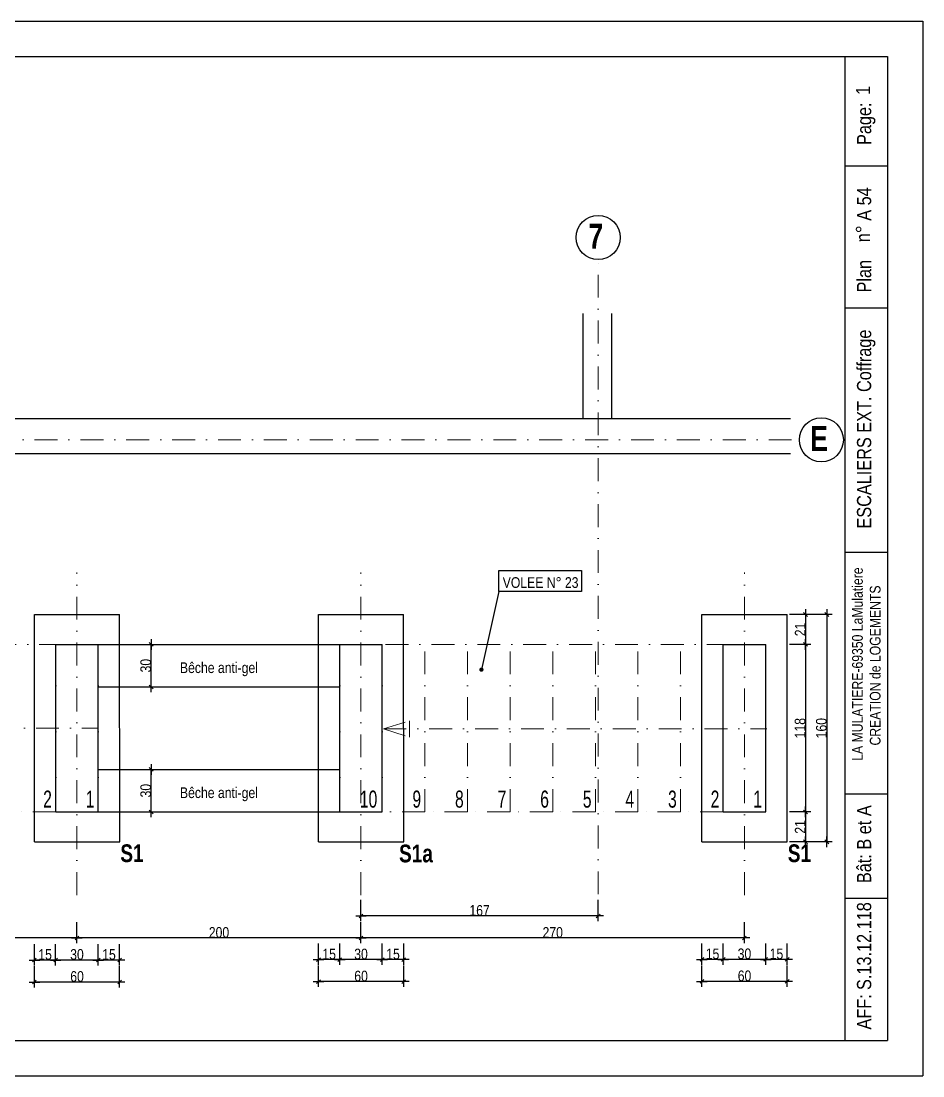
# Model space of a CAD drawing. Header units: centimetres. Extents: x 40138 to 55380, y -25189 to -21608.
# Drawn here: x 43721 to 44991, y -23093 to -21608 of the extents above; entities that cross this region are included whole.
import ezdxf
from ezdxf.enums import TextEntityAlignment as Align

# ---------------------------------------------------------------- set-up
doc = ezdxf.new("R2010")
doc.units = ezdxf.units.CM
doc.header["$LTSCALE"] = 25.4
doc.header["$PDMODE"] = 1
doc.header["$PDSIZE"] = -2
doc.linetypes.add('TIRETPTX2', pattern=[50.8, 25.4, -12.7, 0, -12.7])
for name, color, linetype in [('01_cote_gen', 4, 'Continuous'), ('01_fenetres', 171, 'Continuous'), ('01_linteaux', 2, 'Continuous'), ('01_texte', 230, 'Continuous'), ('AA_COTES', 2, 'Continuous')]:
    doc.layers.add(name, color=color, linetype=linetype)
doc.layers.add('01_tram_axes', color=2, linetype='TIRETPTX2', lineweight=9)
doc.styles.add('ARIAL NA', font='ARIALN.TTF')
doc.styles.add('Arial Narrow', font='ARIALN.TTF')
doc.styles.add('impact', font='impact.ttf')
doc.styles.add('STYLE2', font='ARIALN.TTF')
doc.dimstyles.new('JB25', dxfattribs={"dimscale": 0.1, "dimtxt": 150, "dimasz": 15, "dimexe": 0.1, "dimexo": 0.1, "dimgap": 0.09, "dimtad": 1, "dimdec": 1, "dimlfac": 0.5, "dimdsep": 46, "dimtxsty": 'STYLE2', "dimblk1": 'BOND_G', "dimblk2": 'BOND_D', "dimsah": 1, "dimcen": 1.5, "dimdle": 0.01, "dimse1": 1, "dimse2": 1, "dimclrd": 4, "dimclre": 2, "dimclrt": 6, "dimazin": 2, "dimtfac": 2.333333, "dimtdec": 1, "dimtix": 1, "dimtmove": 2, "dimatfit": 3, "dimldrblk": 'BOND_G', "dimfxl": 1, "dimtolj": 1, "dimtzin": 0, "dimarcsym": 0})

# ---------------------------------------------------------------- blocks, each defined once
blk = doc.blocks.new('BOND_G')
at = {"layer": 'AA_COTES', "color": 0}
for p, q in [((0, -5), (0, 15)), ((5, 0), (-5, 0)), ((1.77, 1.77), (-1.77, -1.77))]:
    blk.add_line(p, q, dxfattribs=at)
blk = doc.blocks.new('BOND_D')
at = {"layer": 'AA_COTES', "color": 0}
for p, q in [((5, 0), (-5, 0)), ((-1.77, -1.77), (1.77, 1.77)), ((0, 5), (0, -15))]:
    blk.add_line(p, q, dxfattribs=at)
blk = doc.blocks.new('*D376')
at = {"layer": '01_cote_gen', "color": 4, "lineweight": -2, "ltscale": 0.1, "transparency": 16777216}
blk.add_line((43798.5, -22898.5), (43261.5, -22898.5), dxfattribs=at)
at = {"layer": 'Defpoints', "color": 0, "ltscale": 0.1, "transparency": 16777216}
for p in [(43800, -22838), (43260, -22875), (43260, -22898.5)]:
    blk.add_point(p, dxfattribs=at)
at = {"layer": '01_cote_gen', "color": 4, "lineweight": -2, "ltscale": 0.1, "transparency": 16777216, "xscale": 1.5, "yscale": 1.5, "zscale": 1.5, "rotation": 180}
blk.add_blockref('BOND_D', (43260, -22898.5), dxfattribs=at)
at = {"layer": '01_cote_gen', "color": 4, "lineweight": -2, "ltscale": 0.1, "transparency": 16777216, "xscale": 1.5, "yscale": 1.5, "zscale": 1.5}
blk.add_blockref('BOND_G', (43800, -22898.5), dxfattribs=at)
at = {"layer": '01_cote_gen', "color": 6, "ltscale": 0.1, "transparency": 16777216, "insert": (43530, -22890.8), "char_height": 15, "attachment_point": 5, "style": 'STYLE2'}
blk.add_mtext('\\A1;270', dxfattribs=at)
blk = doc.blocks.new('*D377')
at = {"layer": '01_cote_gen', "color": 4, "lineweight": -2, "ltscale": 0.1, "transparency": 16777216}
blk.add_line((44738.5, -22898.5), (44201.5, -22898.5), dxfattribs=at)
at = {"layer": 'Defpoints', "color": 0, "ltscale": 0.1, "transparency": 16777216}
for p in [(44200, -22838), (44740, -22838), (44200, -22898.5)]:
    blk.add_point(p, dxfattribs=at)
at = {"layer": '01_cote_gen', "color": 4, "lineweight": -2, "ltscale": 0.1, "transparency": 16777216, "xscale": 1.5, "yscale": 1.5, "zscale": 1.5, "rotation": 180}
blk.add_blockref('BOND_D', (44200, -22898.5), dxfattribs=at)
at = {"layer": '01_cote_gen', "color": 4, "lineweight": -2, "ltscale": 0.1, "transparency": 16777216, "xscale": 1.5, "yscale": 1.5, "zscale": 1.5}
blk.add_blockref('BOND_G', (44740, -22898.5), dxfattribs=at)
at = {"layer": '01_cote_gen', "color": 6, "ltscale": 0.1, "transparency": 16777216, "insert": (44470, -22890.8), "char_height": 15, "attachment_point": 5, "style": 'STYLE2'}
blk.add_mtext('\\A1;270', dxfattribs=at)
blk = doc.blocks.new('*D378')
at = {"layer": '01_cote_gen', "color": 4, "lineweight": -2, "ltscale": 0.1, "transparency": 16777216}
blk.add_line((44198.5, -22898.5), (43801.5, -22898.5), dxfattribs=at)
at = {"layer": 'Defpoints', "color": 0, "ltscale": 0.1, "transparency": 16777216}
for p in [(43800, -22838), (44200, -22838), (43800, -22898.5)]:
    blk.add_point(p, dxfattribs=at)
at = {"layer": '01_cote_gen', "color": 4, "lineweight": -2, "ltscale": 0.1, "transparency": 16777216, "xscale": 1.5, "yscale": 1.5, "zscale": 1.5, "rotation": 180}
blk.add_blockref('BOND_D', (43800, -22898.5), dxfattribs=at)
at = {"layer": '01_cote_gen', "color": 4, "lineweight": -2, "ltscale": 0.1, "transparency": 16777216, "xscale": 1.5, "yscale": 1.5, "zscale": 1.5}
blk.add_blockref('BOND_G', (44200, -22898.5), dxfattribs=at)
at = {"layer": '01_cote_gen', "color": 6, "ltscale": 0.1, "transparency": 16777216, "insert": (44000, -22890.8), "char_height": 15, "attachment_point": 5, "style": 'STYLE2'}
blk.add_mtext('\\A1;200', dxfattribs=at)
blk = doc.blocks.new('*D379')
at = {"layer": '01_cote_gen', "color": 4, "lineweight": -2, "ltscale": 0.1, "transparency": 16777216}
blk.add_line((44532.5, -22867.5), (44201.5, -22867.5), dxfattribs=at)
at = {"layer": 'Defpoints', "color": 0, "ltscale": 0.1, "transparency": 16777216}
for p in [(44200, -22838), (44534, -22836.9), (44200, -22867.5)]:
    blk.add_point(p, dxfattribs=at)
at = {"layer": '01_cote_gen', "color": 4, "lineweight": -2, "ltscale": 0.1, "transparency": 16777216, "xscale": 1.5, "yscale": 1.5, "zscale": 1.5, "rotation": 180}
blk.add_blockref('BOND_D', (44200, -22867.5), dxfattribs=at)
at = {"layer": '01_cote_gen', "color": 4, "lineweight": -2, "ltscale": 0.1, "transparency": 16777216, "xscale": 1.5, "yscale": 1.5, "zscale": 1.5}
blk.add_blockref('BOND_G', (44534, -22867.5), dxfattribs=at)
at = {"layer": '01_cote_gen', "color": 6, "ltscale": 0.1, "transparency": 16777216, "insert": (44367, -22859.8), "char_height": 15, "attachment_point": 5, "style": 'STYLE2'}
blk.add_mtext('\\A1;167', dxfattribs=at)
blk = doc.blocks.new('*D390')
at = {"layer": '01_cote_gen', "color": 4, "lineweight": -2, "ltscale": 0.1, "transparency": 16777216}
blk.add_line((43858.6, -22929.5), (43831.5, -22929.5), dxfattribs=at)
at = {"layer": 'Defpoints', "color": 0, "ltscale": 0.1, "transparency": 16777216}
for p in [(43830, -22644.5), (43860.1, -22644.5), (43830, -22929.5)]:
    blk.add_point(p, dxfattribs=at)
at = {"layer": '01_cote_gen', "color": 4, "lineweight": -2, "ltscale": 0.1, "transparency": 16777216, "xscale": 1.5, "yscale": 1.5, "zscale": 1.5, "rotation": 180}
blk.add_blockref('BOND_D', (43830, -22929.5), dxfattribs=at)
at = {"layer": '01_cote_gen', "color": 4, "lineweight": -2, "ltscale": 0.1, "transparency": 16777216, "xscale": 1.5, "yscale": 1.5, "zscale": 1.5}
blk.add_blockref('BOND_G', (43860.1, -22929.5), dxfattribs=at)
at = {"layer": '01_cote_gen', "color": 6, "ltscale": 0.1, "transparency": 16777216, "insert": (43845.1, -22921.8), "char_height": 15, "attachment_point": 5, "style": 'STYLE2'}
blk.add_mtext('\\A1;15', dxfattribs=at)
blk = doc.blocks.new('*D391')
at = {"layer": '01_cote_gen', "color": 4, "lineweight": -2, "ltscale": 0.1, "transparency": 16777216}
blk.add_line((43828.5, -22929.5), (43771.5, -22929.5), dxfattribs=at)
at = {"layer": 'Defpoints', "color": 0, "ltscale": 0.1, "transparency": 16777216}
for p in [(43770, -22674), (43830, -22674), (43770, -22929.5)]:
    blk.add_point(p, dxfattribs=at)
at = {"layer": '01_cote_gen', "color": 4, "lineweight": -2, "ltscale": 0.1, "transparency": 16777216, "xscale": 1.5, "yscale": 1.5, "zscale": 1.5, "rotation": 180}
blk.add_blockref('BOND_D', (43770, -22929.5), dxfattribs=at)
at = {"layer": '01_cote_gen', "color": 4, "lineweight": -2, "ltscale": 0.1, "transparency": 16777216, "xscale": 1.5, "yscale": 1.5, "zscale": 1.5}
blk.add_blockref('BOND_G', (43830, -22929.5), dxfattribs=at)
at = {"layer": '01_cote_gen', "color": 6, "ltscale": 0.1, "transparency": 16777216, "insert": (43800, -22921.8), "char_height": 15, "attachment_point": 5, "style": 'STYLE2'}
blk.add_mtext('\\A1;30', dxfattribs=at)
blk = doc.blocks.new('*D392')
at = {"layer": '01_cote_gen', "color": 4, "lineweight": -2, "ltscale": 0.1, "transparency": 16777216}
blk.add_line((43768.5, -22929.5), (43741.6, -22929.5), dxfattribs=at)
at = {"layer": 'Defpoints', "color": 0, "ltscale": 0.1, "transparency": 16777216}
for p in [(43740.1, -22603.1), (43770, -22603.1), (43740.1, -22929.5)]:
    blk.add_point(p, dxfattribs=at)
at = {"layer": '01_cote_gen', "color": 4, "lineweight": -2, "ltscale": 0.1, "transparency": 16777216, "xscale": 1.5, "yscale": 1.5, "zscale": 1.5, "rotation": 180}
blk.add_blockref('BOND_D', (43740.1, -22929.5), dxfattribs=at)
at = {"layer": '01_cote_gen', "color": 4, "lineweight": -2, "ltscale": 0.1, "transparency": 16777216, "xscale": 1.5, "yscale": 1.5, "zscale": 1.5}
blk.add_blockref('BOND_G', (43770, -22929.5), dxfattribs=at)
at = {"layer": '01_cote_gen', "color": 6, "ltscale": 0.1, "transparency": 16777216, "insert": (43755.1, -22921.8), "char_height": 15, "attachment_point": 5, "style": 'STYLE2'}
blk.add_mtext('\\A1;15', dxfattribs=at)
blk = doc.blocks.new('*D389')
at = {"layer": '01_cote_gen', "color": 4, "lineweight": -2, "ltscale": 0.1, "transparency": 16777216}
blk.add_line((43858.6, -22960.5), (43741.6, -22960.5), dxfattribs=at)
at = {"layer": 'Defpoints', "color": 0, "ltscale": 0.1, "transparency": 16777216}
for p in [(43740.1, -22937), (43860.1, -22937), (43740.1, -22960.5)]:
    blk.add_point(p, dxfattribs=at)
at = {"layer": '01_cote_gen', "color": 4, "lineweight": -2, "ltscale": 0.1, "transparency": 16777216, "xscale": 1.5, "yscale": 1.5, "zscale": 1.5, "rotation": 180}
blk.add_blockref('BOND_D', (43740.1, -22960.5), dxfattribs=at)
at = {"layer": '01_cote_gen', "color": 4, "lineweight": -2, "ltscale": 0.1, "transparency": 16777216, "xscale": 1.5, "yscale": 1.5, "zscale": 1.5}
blk.add_blockref('BOND_G', (43860.1, -22960.5), dxfattribs=at)
at = {"layer": '01_cote_gen', "color": 6, "ltscale": 0.1, "transparency": 16777216, "insert": (43800.1, -22952.8), "char_height": 15, "attachment_point": 5, "style": 'STYLE2'}
blk.add_mtext('\\A1;60', dxfattribs=at)
blk = doc.blocks.new('*D394')
at = {"layer": '01_cote_gen', "color": 4, "lineweight": -2, "ltscale": 0.1, "transparency": 16777216}
blk.add_line((44258.6, -22928.9), (44231.5, -22928.9), dxfattribs=at)
at = {"layer": 'Defpoints', "color": 0, "ltscale": 0.1, "transparency": 16777216}
for p in [(44230, -22643.9), (44260.1, -22643.9), (44230, -22928.9)]:
    blk.add_point(p, dxfattribs=at)
at = {"layer": '01_cote_gen', "color": 4, "lineweight": -2, "ltscale": 0.1, "transparency": 16777216, "xscale": 1.5, "yscale": 1.5, "zscale": 1.5, "rotation": 180}
blk.add_blockref('BOND_D', (44230, -22928.9), dxfattribs=at)
at = {"layer": '01_cote_gen', "color": 4, "lineweight": -2, "ltscale": 0.1, "transparency": 16777216, "xscale": 1.5, "yscale": 1.5, "zscale": 1.5}
blk.add_blockref('BOND_G', (44260.1, -22928.9), dxfattribs=at)
at = {"layer": '01_cote_gen', "color": 6, "ltscale": 0.1, "transparency": 16777216, "insert": (44245.1, -22921.2), "char_height": 15, "attachment_point": 5, "style": 'STYLE2'}
blk.add_mtext('\\A1;15', dxfattribs=at)
blk = doc.blocks.new('*D395')
at = {"layer": '01_cote_gen', "color": 4, "lineweight": -2, "ltscale": 0.1, "transparency": 16777216}
blk.add_line((44228.5, -22928.9), (44171.5, -22928.9), dxfattribs=at)
at = {"layer": 'Defpoints', "color": 0, "ltscale": 0.1, "transparency": 16777216}
for p in [(44170, -22673.4), (44230, -22673.4), (44170, -22928.9)]:
    blk.add_point(p, dxfattribs=at)
at = {"layer": '01_cote_gen', "color": 4, "lineweight": -2, "ltscale": 0.1, "transparency": 16777216, "xscale": 1.5, "yscale": 1.5, "zscale": 1.5, "rotation": 180}
blk.add_blockref('BOND_D', (44170, -22928.9), dxfattribs=at)
at = {"layer": '01_cote_gen', "color": 4, "lineweight": -2, "ltscale": 0.1, "transparency": 16777216, "xscale": 1.5, "yscale": 1.5, "zscale": 1.5}
blk.add_blockref('BOND_G', (44230, -22928.9), dxfattribs=at)
at = {"layer": '01_cote_gen', "color": 6, "ltscale": 0.1, "transparency": 16777216, "insert": (44200, -22921.2), "char_height": 15, "attachment_point": 5, "style": 'STYLE2'}
blk.add_mtext('\\A1;30', dxfattribs=at)
blk = doc.blocks.new('*D396')
at = {"layer": '01_cote_gen', "color": 4, "lineweight": -2, "ltscale": 0.1, "transparency": 16777216}
blk.add_line((44168.5, -22928.9), (44141.6, -22928.9), dxfattribs=at)
at = {"layer": 'Defpoints', "color": 0, "ltscale": 0.1, "transparency": 16777216}
for p in [(44140.1, -22602.5), (44170, -22602.5), (44140.1, -22928.9)]:
    blk.add_point(p, dxfattribs=at)
at = {"layer": '01_cote_gen', "color": 4, "lineweight": -2, "ltscale": 0.1, "transparency": 16777216, "xscale": 1.5, "yscale": 1.5, "zscale": 1.5, "rotation": 180}
blk.add_blockref('BOND_D', (44140.1, -22928.9), dxfattribs=at)
at = {"layer": '01_cote_gen', "color": 4, "lineweight": -2, "ltscale": 0.1, "transparency": 16777216, "xscale": 1.5, "yscale": 1.5, "zscale": 1.5}
blk.add_blockref('BOND_G', (44170, -22928.9), dxfattribs=at)
at = {"layer": '01_cote_gen', "color": 6, "ltscale": 0.1, "transparency": 16777216, "insert": (44155.1, -22921.2), "char_height": 15, "attachment_point": 5, "style": 'STYLE2'}
blk.add_mtext('\\A1;15', dxfattribs=at)
blk = doc.blocks.new('*D393')
at = {"layer": '01_cote_gen', "color": 4, "lineweight": -2, "ltscale": 0.1, "transparency": 16777216}
blk.add_line((44258.6, -22959.9), (44141.6, -22959.9), dxfattribs=at)
at = {"layer": 'Defpoints', "color": 0, "ltscale": 0.1, "transparency": 16777216}
for p in [(44140.1, -22936.4), (44260.1, -22936.4), (44140.1, -22959.9)]:
    blk.add_point(p, dxfattribs=at)
at = {"layer": '01_cote_gen', "color": 4, "lineweight": -2, "ltscale": 0.1, "transparency": 16777216, "xscale": 1.5, "yscale": 1.5, "zscale": 1.5, "rotation": 180}
blk.add_blockref('BOND_D', (44140.1, -22959.9), dxfattribs=at)
at = {"layer": '01_cote_gen', "color": 4, "lineweight": -2, "ltscale": 0.1, "transparency": 16777216, "xscale": 1.5, "yscale": 1.5, "zscale": 1.5}
blk.add_blockref('BOND_G', (44260.1, -22959.9), dxfattribs=at)
at = {"layer": '01_cote_gen', "color": 6, "ltscale": 0.1, "transparency": 16777216, "insert": (44200.1, -22952.2), "char_height": 15, "attachment_point": 5, "style": 'STYLE2'}
blk.add_mtext('\\A1;60', dxfattribs=at)
blk = doc.blocks.new('*D398')
at = {"layer": '01_cote_gen', "color": 4, "lineweight": -2, "ltscale": 0.1, "transparency": 16777216}
blk.add_line((44798.6, -22928.6), (44771.5, -22928.6), dxfattribs=at)
at = {"layer": 'Defpoints', "color": 0, "ltscale": 0.1, "transparency": 16777216}
for p in [(44770, -22643.5), (44800.1, -22643.5), (44770, -22928.6)]:
    blk.add_point(p, dxfattribs=at)
at = {"layer": '01_cote_gen', "color": 4, "lineweight": -2, "ltscale": 0.1, "transparency": 16777216, "xscale": 1.5, "yscale": 1.5, "zscale": 1.5, "rotation": 180}
blk.add_blockref('BOND_D', (44770, -22928.6), dxfattribs=at)
at = {"layer": '01_cote_gen', "color": 4, "lineweight": -2, "ltscale": 0.1, "transparency": 16777216, "xscale": 1.5, "yscale": 1.5, "zscale": 1.5}
blk.add_blockref('BOND_G', (44800.1, -22928.6), dxfattribs=at)
at = {"layer": '01_cote_gen', "color": 6, "ltscale": 0.1, "transparency": 16777216, "insert": (44785.1, -22920.9), "char_height": 15, "attachment_point": 5, "style": 'STYLE2'}
blk.add_mtext('\\A1;15', dxfattribs=at)
blk = doc.blocks.new('*D399')
at = {"layer": '01_cote_gen', "color": 4, "lineweight": -2, "ltscale": 0.1, "transparency": 16777216}
blk.add_line((44768.5, -22928.6), (44711.5, -22928.6), dxfattribs=at)
at = {"layer": 'Defpoints', "color": 0, "ltscale": 0.1, "transparency": 16777216}
for p in [(44710, -22673.1), (44770, -22673.1), (44710, -22928.6)]:
    blk.add_point(p, dxfattribs=at)
at = {"layer": '01_cote_gen', "color": 4, "lineweight": -2, "ltscale": 0.1, "transparency": 16777216, "xscale": 1.5, "yscale": 1.5, "zscale": 1.5, "rotation": 180}
blk.add_blockref('BOND_D', (44710, -22928.6), dxfattribs=at)
at = {"layer": '01_cote_gen', "color": 4, "lineweight": -2, "ltscale": 0.1, "transparency": 16777216, "xscale": 1.5, "yscale": 1.5, "zscale": 1.5}
blk.add_blockref('BOND_G', (44770, -22928.6), dxfattribs=at)
at = {"layer": '01_cote_gen', "color": 6, "ltscale": 0.1, "transparency": 16777216, "insert": (44740, -22920.9), "char_height": 15, "attachment_point": 5, "style": 'STYLE2'}
blk.add_mtext('\\A1;30', dxfattribs=at)
blk = doc.blocks.new('*D400')
at = {"layer": '01_cote_gen', "color": 4, "lineweight": -2, "ltscale": 0.1, "transparency": 16777216}
blk.add_line((44708.5, -22928.6), (44681.6, -22928.6), dxfattribs=at)
at = {"layer": 'Defpoints', "color": 0, "ltscale": 0.1, "transparency": 16777216}
for p in [(44680.1, -22602.2), (44710, -22602.2), (44680.1, -22928.6)]:
    blk.add_point(p, dxfattribs=at)
at = {"layer": '01_cote_gen', "color": 4, "lineweight": -2, "ltscale": 0.1, "transparency": 16777216, "xscale": 1.5, "yscale": 1.5, "zscale": 1.5, "rotation": 180}
blk.add_blockref('BOND_D', (44680.1, -22928.6), dxfattribs=at)
at = {"layer": '01_cote_gen', "color": 4, "lineweight": -2, "ltscale": 0.1, "transparency": 16777216, "xscale": 1.5, "yscale": 1.5, "zscale": 1.5}
blk.add_blockref('BOND_G', (44710, -22928.6), dxfattribs=at)
at = {"layer": '01_cote_gen', "color": 6, "ltscale": 0.1, "transparency": 16777216, "insert": (44695.1, -22920.9), "char_height": 15, "attachment_point": 5, "style": 'STYLE2'}
blk.add_mtext('\\A1;15', dxfattribs=at)
blk = doc.blocks.new('*D397')
at = {"layer": '01_cote_gen', "color": 4, "lineweight": -2, "ltscale": 0.1, "transparency": 16777216}
blk.add_line((44798.6, -22959.6), (44681.6, -22959.6), dxfattribs=at)
at = {"layer": 'Defpoints', "color": 0, "ltscale": 0.1, "transparency": 16777216}
for p in [(44680.1, -22936.1), (44800.1, -22936.1), (44680.1, -22959.6)]:
    blk.add_point(p, dxfattribs=at)
at = {"layer": '01_cote_gen', "color": 4, "lineweight": -2, "ltscale": 0.1, "transparency": 16777216, "xscale": 1.5, "yscale": 1.5, "zscale": 1.5, "rotation": 180}
blk.add_blockref('BOND_D', (44680.1, -22959.6), dxfattribs=at)
at = {"layer": '01_cote_gen', "color": 4, "lineweight": -2, "ltscale": 0.1, "transparency": 16777216, "xscale": 1.5, "yscale": 1.5, "zscale": 1.5}
blk.add_blockref('BOND_G', (44800.1, -22959.6), dxfattribs=at)
at = {"layer": '01_cote_gen', "color": 6, "ltscale": 0.1, "transparency": 16777216, "insert": (44740.1, -22951.9), "char_height": 15, "attachment_point": 5, "style": 'STYLE2'}
blk.add_mtext('\\A1;60', dxfattribs=at)
blk = doc.blocks.new('*D401')
at = {"layer": '01_cote_gen', "color": 4, "lineweight": -2, "ltscale": 0.1, "transparency": 16777216}
blk.add_line((44856, -22444.6), (44856, -22761.6), dxfattribs=at)
at = {"layer": 'Defpoints', "color": 0, "ltscale": 0.1, "transparency": 16777216}
for p in [(44800, -22443.1), (44800, -22763.1), (44856, -22763.1)]:
    blk.add_point(p, dxfattribs=at)
at = {"layer": '01_cote_gen', "color": 4, "lineweight": -2, "ltscale": 0.1, "transparency": 16777216, "xscale": 1.5, "yscale": 1.5, "zscale": 1.5}
for name, p, rotation in [('BOND_G', (44856, -22443.1), 90), ('BOND_D', (44856, -22763.1), 270)]:
    blk.add_blockref(name, p, dxfattribs=dict(at, rotation=rotation))
at = {"layer": '01_cote_gen', "color": 6, "ltscale": 0.1, "transparency": 16777216, "insert": (44848.4, -22603.1), "char_height": 15, "attachment_point": 5, "rotation": 90, "style": 'STYLE2'}
blk.add_mtext('\\A1;160', dxfattribs=at)
blk = doc.blocks.new('*D402')
at = {"layer": '01_cote_gen', "color": 4, "lineweight": -2, "ltscale": 0.1, "transparency": 16777216}
blk.add_line((44826, -22444.6), (44826, -22483.6), dxfattribs=at)
at = {"layer": 'Defpoints', "color": 0, "ltscale": 0.1, "transparency": 16777216}
for p in [(44803.5, -22443.1), (44773.5, -22485.1), (44826, -22485.1)]:
    blk.add_point(p, dxfattribs=at)
at = {"layer": '01_cote_gen', "color": 4, "lineweight": -2, "ltscale": 0.1, "transparency": 16777216, "xscale": 1.5, "yscale": 1.5, "zscale": 1.5}
for name, p, rotation in [('BOND_G', (44826, -22443.1), 90), ('BOND_D', (44826, -22485.1), 270)]:
    blk.add_blockref(name, p, dxfattribs=dict(at, rotation=rotation))
at = {"layer": '01_cote_gen', "color": 6, "ltscale": 0.1, "transparency": 16777216, "insert": (44818.5, -22464.1), "char_height": 15, "attachment_point": 5, "rotation": 90, "style": 'STYLE2'}
blk.add_mtext('\\A1;21', dxfattribs=at)
blk = doc.blocks.new('*D403')
at = {"layer": '01_cote_gen', "color": 4, "lineweight": -2, "ltscale": 0.1, "transparency": 16777216}
blk.add_line((44826, -22486.6), (44826, -22719.6), dxfattribs=at)
at = {"layer": 'Defpoints', "color": 0, "ltscale": 0.1, "transparency": 16777216}
for p in [(44814, -22485.1), (44770, -22721.1), (44826, -22721.1)]:
    blk.add_point(p, dxfattribs=at)
at = {"layer": '01_cote_gen', "color": 4, "lineweight": -2, "ltscale": 0.1, "transparency": 16777216, "xscale": 1.5, "yscale": 1.5, "zscale": 1.5}
for name, p, rotation in [('BOND_G', (44826, -22485.1), 90), ('BOND_D', (44826, -22721.1), 270)]:
    blk.add_blockref(name, p, dxfattribs=dict(at, rotation=rotation))
at = {"layer": '01_cote_gen', "color": 6, "ltscale": 0.1, "transparency": 16777216, "insert": (44818.4, -22603.1), "char_height": 15, "attachment_point": 5, "rotation": 90, "style": 'STYLE2'}
blk.add_mtext('\\A1;118', dxfattribs=at)
blk = doc.blocks.new('*D404')
at = {"layer": '01_cote_gen', "color": 4, "lineweight": -2, "ltscale": 0.1, "transparency": 16777216}
blk.add_line((44826, -22722.6), (44826, -22761.6), dxfattribs=at)
at = {"layer": 'Defpoints', "color": 0, "ltscale": 0.1, "transparency": 16777216}
for p in [(44818.5, -22721.1), (44826, -22763.1), (44833.5, -22763.1)]:
    blk.add_point(p, dxfattribs=at)
at = {"layer": '01_cote_gen', "color": 4, "lineweight": -2, "ltscale": 0.1, "transparency": 16777216, "xscale": 1.5, "yscale": 1.5, "zscale": 1.5}
for name, p, rotation in [('BOND_G', (44826, -22721.1), 90), ('BOND_D', (44826, -22763.1), 270)]:
    blk.add_blockref(name, p, dxfattribs=dict(at, rotation=rotation))
at = {"layer": '01_cote_gen', "color": 6, "ltscale": 0.1, "transparency": 16777216, "insert": (44818.5, -22742.1), "char_height": 15, "attachment_point": 5, "rotation": 90, "style": 'STYLE2'}
blk.add_mtext('\\A1;21', dxfattribs=at)
blk = doc.blocks.new('*D407')
at = {"layer": '01_cote_gen', "color": 4, "lineweight": -2, "ltscale": 0.1, "transparency": 16777216}
blk.add_line((43904.5, -22543.6), (43904.5, -22486.6), dxfattribs=at)
at = {"layer": 'Defpoints', "color": 0, "ltscale": 0.1, "transparency": 16777216}
for p in [(43904.5, -22485.1), (43920.5, -22485.1), (43913.5, -22545.1)]:
    blk.add_point(p, dxfattribs=at)
at = {"layer": '01_cote_gen', "color": 4, "lineweight": -2, "ltscale": 0.1, "transparency": 16777216, "xscale": 1.5, "yscale": 1.5, "zscale": 1.5}
for name, p, rotation in [('BOND_D', (43904.5, -22485.1), 90), ('BOND_G', (43904.5, -22545.1), 270)]:
    blk.add_blockref(name, p, dxfattribs=dict(at, rotation=rotation))
at = {"layer": '01_cote_gen', "color": 6, "ltscale": 0.1, "transparency": 16777216, "insert": (43896.9, -22515.1), "char_height": 15, "attachment_point": 5, "rotation": 90, "style": 'STYLE2'}
blk.add_mtext('\\A1;30', dxfattribs=at)
blk = doc.blocks.new('*D408')
at = {"layer": '01_cote_gen', "color": 4, "lineweight": -2, "ltscale": 0.1, "transparency": 16777216}
blk.add_line((43904.5, -22719.6), (43904.5, -22662.6), dxfattribs=at)
at = {"layer": 'Defpoints', "color": 0, "ltscale": 0.1, "transparency": 16777216}
for p in [(43904.5, -22661.1), (43921.5, -22661.1), (43921.5, -22721.1)]:
    blk.add_point(p, dxfattribs=at)
at = {"layer": '01_cote_gen', "color": 4, "lineweight": -2, "ltscale": 0.1, "transparency": 16777216, "xscale": 1.5, "yscale": 1.5, "zscale": 1.5}
for name, p, rotation in [('BOND_D', (43904.5, -22661.1), 90), ('BOND_G', (43904.5, -22721.1), 270)]:
    blk.add_blockref(name, p, dxfattribs=dict(at, rotation=rotation))
at = {"layer": '01_cote_gen', "color": 6, "ltscale": 0.1, "transparency": 16777216, "insert": (43896.9, -22691.1), "char_height": 15, "attachment_point": 5, "rotation": 90, "style": 'STYLE2'}
blk.add_mtext('\\A1;30', dxfattribs=at)

msp = doc.modelspace()

# ---------------------------------------------------------------- linework, layer by layer
at = {"layer": '01_fenetres', "ltscale": 30}
for p, q in [((42941.34, -21657.66), (44941.34, -21657.66)), ((44881.34, -21657.66), (44941.34, -21657.66)), ((44881.34, -21657.66), (44881.34, -23042.66)), ((44881.34, -21657.66), (44941.34, -21657.66)), ((44881.34, -21657.66), (44881.34, -23042.66)), ((44941.34, -21657.66), (44941.34, -23042.66)), ((44941.34, -21657.66), (44941.34, -23042.66)), ((44941.34, -21657.66), (44941.34, -23042.66)), ((44941.34, -21657.66), (44941.34, -23042.66)), ((44941.34, -21811.79), (44881.34, -21811.79)), ((44941.34, -22011.79), (44881.34, -22011.79)), ((44881.34, -22355.51), (44941.34, -22355.51)), ((44881.34, -22695.68), (44941.34, -22695.68)), ((44881.34, -22842.66), (44941.34, -22842.66)), ((42941.34, -23042.66), (44941.34, -23042.66))]:
    msp.add_line(p, q, dxfattribs=at)
at = {"layer": '01_linteaux'}
for p, q in [((44512.99, -22167.1), (44512.99, -22019.41)), ((44552.99, -22019.41), (44552.99, -22167.1)), ((43398.99, -22167.1), (44512.99, -22167.1)), ((44512.99, -22167.1), (44552.99, -22167.1)), ((44552.99, -22167.1), (44804.87, -22167.1)), ((44804.87, -22217.1), (43358.99, -22217.1))]:
    msp.add_line(p, q, dxfattribs=at)
at = {"layer": '01_texte', "ltscale": 30}
for p, q in [((42891.34, -21607.66), (44991.34, -21607.66)), ((44991.34, -21607.66), (44991.34, -23092.66)), ((42891.34, -23092.66), (44991.34, -23092.66))]:
    msp.add_line(p, q, dxfattribs=at)
at = {"layer": '01_texte'}
for p, q in [((44394.34, -22410.7), (44369.58, -22520.69)), ((43739.99, -22443.11), (43859.99, -22443.11)), ((43740.19, -22763.11), (43739.99, -22443.11)), ((43860.19, -22763.11), (43859.99, -22443.11)), ((44139.99, -22443.1), (44259.99, -22443.1)), ((44140.19, -22763.1), (44139.99, -22443.1)), ((44260.19, -22763.1), (44259.99, -22443.1)), ((44679.99, -22443.1), (44799.99, -22443.1)), ((44680.19, -22763.1), (44679.99, -22443.1)), ((44800.19, -22763.1), (44799.99, -22443.1)), ((43770.02, -22721.11), (43770.02, -22485.11)), ((43770.02, -22485.11), (43830.02, -22485.11)), ((43830.02, -22485.11), (44170.02, -22485.1)), ((43830.02, -22721.11), (43830.02, -22485.11)), ((44170.02, -22721.1), (44170.02, -22485.1)), ((44170.02, -22485.1), (44230.02, -22485.1)), ((44230.02, -22721.1), (44230.02, -22485.1)), ((44710.02, -22485.1), (44770.02, -22485.09)), ((44710.02, -22721.1), (44710.02, -22485.1)), ((44770.02, -22721.1), (44770.02, -22485.1)), ((43830.02, -22545.11), (44170.02, -22545.1)), ((43830.02, -22661.11), (44170.02, -22661.1)), ((43770.02, -22721.11), (43830.02, -22721.11)), ((43830.02, -22721.11), (44170.02, -22721.1)), ((44170.02, -22721.1), (44230.02, -22721.1)), ((44710.02, -22721.1), (44770.02, -22721.1)), ((43740.19, -22763.11), (43860.19, -22763.11)), ((44140.19, -22763.1), (44260.19, -22763.1)), ((44680.19, -22763.1), (44800.19, -22763.1))]:
    msp.add_line(p, q, dxfattribs=at)
msp.add_lwpolyline([(44394.34, -22381.13), (44510.75, -22381.13), (44510.75, -22410.7), (44394.34, -22410.7)], close=True, dxfattribs=at)
at = {"layer": '01_texte', "const_width": 3}
msp.add_lwpolyline([(44368.08, -22520.69, 1), (44371.08, -22520.69, 1)], format="xyb", close=True, dxfattribs=at)
at = {"layer": '01_texte'}
for centre in [(44534.01, -21912.4), (44848.35, -22197.1)]:
    msp.add_circle(centre, 30.98, dxfattribs=at)
at = {"layer": '01_tram_axes', "color": 2, "ltscale": 0.05}
for p, q in [((44534.02, -22836.92), (44534.01, -21943.38)), ((42964.87, -22197.1), (44817.37, -22197.1)), ((43800, -22838), (43799.99, -22384)), ((44200, -22838), (44199.99, -22384)), ((44740, -22838), (44739.99, -22384)), ((43230.02, -22485.11), (43830.02, -22485.11)), ((43770.02, -22721.11), (43770.02, -22485.11)), ((43830.02, -22721.11), (43830.02, -22485.11)), ((44170.02, -22721.1), (44170.02, -22485.1)), ((44170.02, -22485.1), (44710.02, -22485.1)), ((44230.02, -22721.1), (44230.02, -22485.1)), ((44230.02, -22721.1), (44230.02, -22485.1)), ((44290.02, -22721.1), (44290.02, -22485.1)), ((44350.02, -22721.1), (44350.02, -22485.1)), ((44410.02, -22721.1), (44410.02, -22485.1)), ((44470.02, -22721.1), (44470.02, -22485.1)), ((44530.02, -22721.1), (44530.02, -22485.1)), ((44590.02, -22721.1), (44590.02, -22485.1)), ((44650.02, -22721.1), (44650.02, -22485.1)), ((44231.57, -22604.07), (44268.32, -22592.59)), ((44268.32, -22592.59), (44268.32, -22615.54)), ((43290.02, -22603.11), (43830.02, -22603.11)), ((44231.57, -22604.07), (44771.56, -22604.06)), ((44231.57, -22604.07), (44268.32, -22615.54)), ((43770.02, -22721.11), (43710.02, -22721.11)), ((43830.02, -22721.11), (43770.02, -22721.11)), ((44290.02, -22721.1), (44170.02, -22721.1)), ((44350.02, -22721.1), (44290.02, -22721.1)), ((44410.02, -22721.1), (44350.02, -22721.1)), ((44470.02, -22721.1), (44410.02, -22721.1)), ((44530.02, -22721.1), (44470.02, -22721.1)), ((44590.02, -22721.1), (44530.02, -22721.1)), ((44650.02, -22721.1), (44590.02, -22721.1)), ((44710.02, -22721.1), (44650.02, -22721.1))]:
    msp.add_line(p, q, dxfattribs=at)

# ---------------------------------------------------------------- texts
at = {"layer": '01_texte', "style": 'STYLE2'}
for s, height, p in [('1', 20, (44917.05, -21711.39)), ('Page:', 20, (44918.49, -21782.07)), ('A 54', 20, (44918.49, -21888.72)), ('n%%D', 20, (44917.05, -21919.06)), ('Plan', 20, (44918.49, -21989.74)), ('ESCALIERS EXT. Coffrage', 20, (44918.49, -22322.07)), ('LA MULATIERE-69350 LaMulatiere', 15, (44906.62, -22648.98)), ('CREATION de LOGEMENTS', 15, (44931.62, -22627.5)), ('Bât: B et A', 20, (44918.49, -22821.2)), ('S.13.12.118', 20, (44918.49, -22971.7)), ('AFF:', 20, (44918.49, -23027.36))]:
    msp.add_text(s, height=height, rotation=90, dxfattribs=at).set_placement(p)
at = {"layer": '01_texte', "style": 'impact'}
for s, p in [('7', (44530.67, -21910.52)), ('E', (44845.01, -22195.22))]:
    msp.add_text(s, height=35, dxfattribs=at).set_placement(p, align=Align.MIDDLE_CENTER)
at = {"layer": '01_texte'}
for s, height, style, p in [('VOLEE N° 23', 15, 'Arial Narrow', (44452.93, -22410.06)), ('Bêche anti-gel', 15, 'Arial Narrow', (43999.93, -22529.97)), ('Bêche anti-gel', 15, 'Arial Narrow', (43999.93, -22705.97)), ('S1', 25, 'impact', (43877.46, -22799.18)), ('S1a', 25, 'impact', (44277.46, -22799.51)), ('S1', 25, 'impact', (44817.46, -22799.17))]:
    msp.add_text(s, height=height, dxfattribs=dict(at, style=style)).set_placement(p, align=Align.BOTTOM_CENTER)
at = {"layer": '01_tram_axes', "color": 2, "ltscale": 0.05, "style": 'ARIAL NA', "width": 0.8}
for s, p in [('2', (43752.42, -22714.99)), ('10', (44198.46, -22714.98)), ('9', (44272.42, -22714.98)), ('8', (44332.42, -22714.98)), ('6', (44452.42, -22714.98)), ('3', (44632.42, -22714.98)), ('2', (44692.42, -22714.98)), ('1', (43812.42, -22714.99)), ('7', (44392.42, -22714.98)), ('5', (44512.42, -22714.98)), ('4', (44572.42, -22714.98)), ('1', (44752.42, -22714.98))]:
    msp.add_text(s, height=24, dxfattribs=at).set_placement(p)

# ---------------------------------------------------------------- dimensions: what is measured, and where the dimension line sits
at = {"layer": '01_cote_gen', "ltscale": 0.1}
for base, p1, p2, picture, middle in [((44826.02, -22485.09), (44803.49, -22443.1), (44773.52, -22485.09), '*D402', (44818.48, -22464.09)), ((44856.02, -22763.1), (44799.99, -22443.1), (44799.99, -22763.1), '*D401', (44848.35, -22603.1)), ((43904.52, -22485.1), (43913.52, -22545.1), (43920.52, -22485.1), '*D407', (43896.85, -22515.1)), ((44826.02, -22721.1), (44814.02, -22485.09), (44770.02, -22721.1), '*D403', (44818.35, -22603.09)), ((43904.52, -22661.1), (43921.52, -22721.1), (43921.52, -22661.1), '*D408', (43896.85, -22691.1)), ((44826.02, -22763.1), (44818.52, -22721.1), (44833.52, -22763.1), '*D404', (44818.48, -22742.1))]:
    dim = msp.add_linear_dim(base=base, p1=p1, p2=p2, angle=90, dimstyle='JB25', dxfattribs=at)
    dim.commit()
    dim.dimension.update_dxf_attribs({"geometry": picture, "text_midpoint": middle})
for base, p1, p2, picture, middle in [((43740.09, -22929.49), (43770.02, -22603.11), (43740.09, -22603.13), '*D392', (43755.06, -22921.83)), ((44140.09, -22928.91), (44170.02, -22602.53), (44140.09, -22602.54), '*D396', (44155.05, -22921.24)), ((44680.09, -22928.57), (44710.02, -22602.19), (44680.09, -22602.21), '*D400', (44695.05, -22920.91)), ((43830.0191, -22929.4933), (43860.1178, -22644.4561), (43830.0191, -22644.4564), '*D390', (43845.0685, -22921.8257)), ((44230.0187, -22928.9116), (44260.1174, -22643.8744), (44230.0187, -22643.8748), '*D394', (44245.0681, -22921.244)), ((44770.0185, -22928.5736), (44800.1172, -22643.5364), (44770.0185, -22643.5367), '*D398', (44785.0679, -22920.906)), ((43770.02, -22929.49), (43830.02, -22673.99), (43770.02, -22673.99), '*D391', (43800.02, -22921.83)), ((44170.02, -22928.91), (44230.02, -22673.41), (44170.02, -22673.41), '*D395', (44200.02, -22921.24)), ((44710.02, -22928.57), (44770.02, -22673.07), (44710.02, -22673.07), '*D399', (44740.02, -22920.91)), ((43260, -22898.5), (43800, -22838), (43260, -22875), '*D376', (43530, -22890.83)), ((43800, -22898.5), (44200, -22838), (43800, -22838), '*D378', (44000, -22890.83)), ((44200, -22867.5), (44534.02, -22836.92), (44200, -22838), '*D379', (44367.01, -22859.83)), ((44200, -22898.5), (44740, -22838), (44200, -22838.01), '*D377', (44470, -22890.83)), ((43740.09, -22960.49), (43860.12, -22936.99), (43740.09, -22936.99), '*D389', (43800.1, -22952.83)), ((44140.09, -22959.91), (44260.12, -22936.41), (44140.09, -22936.41), '*D393', (44200.1, -22952.24)), ((44680.09, -22959.57), (44800.12, -22936.07), (44680.09, -22936.07), '*D397', (44740.1, -22951.91))]:
    dim = msp.add_linear_dim(base=base, p1=p1, p2=p2, dimstyle='JB25', dxfattribs=at)
    dim.commit()
    dim.dimension.update_dxf_attribs({"geometry": picture, "text_midpoint": middle})

doc.saveas('drawing.dxf')
